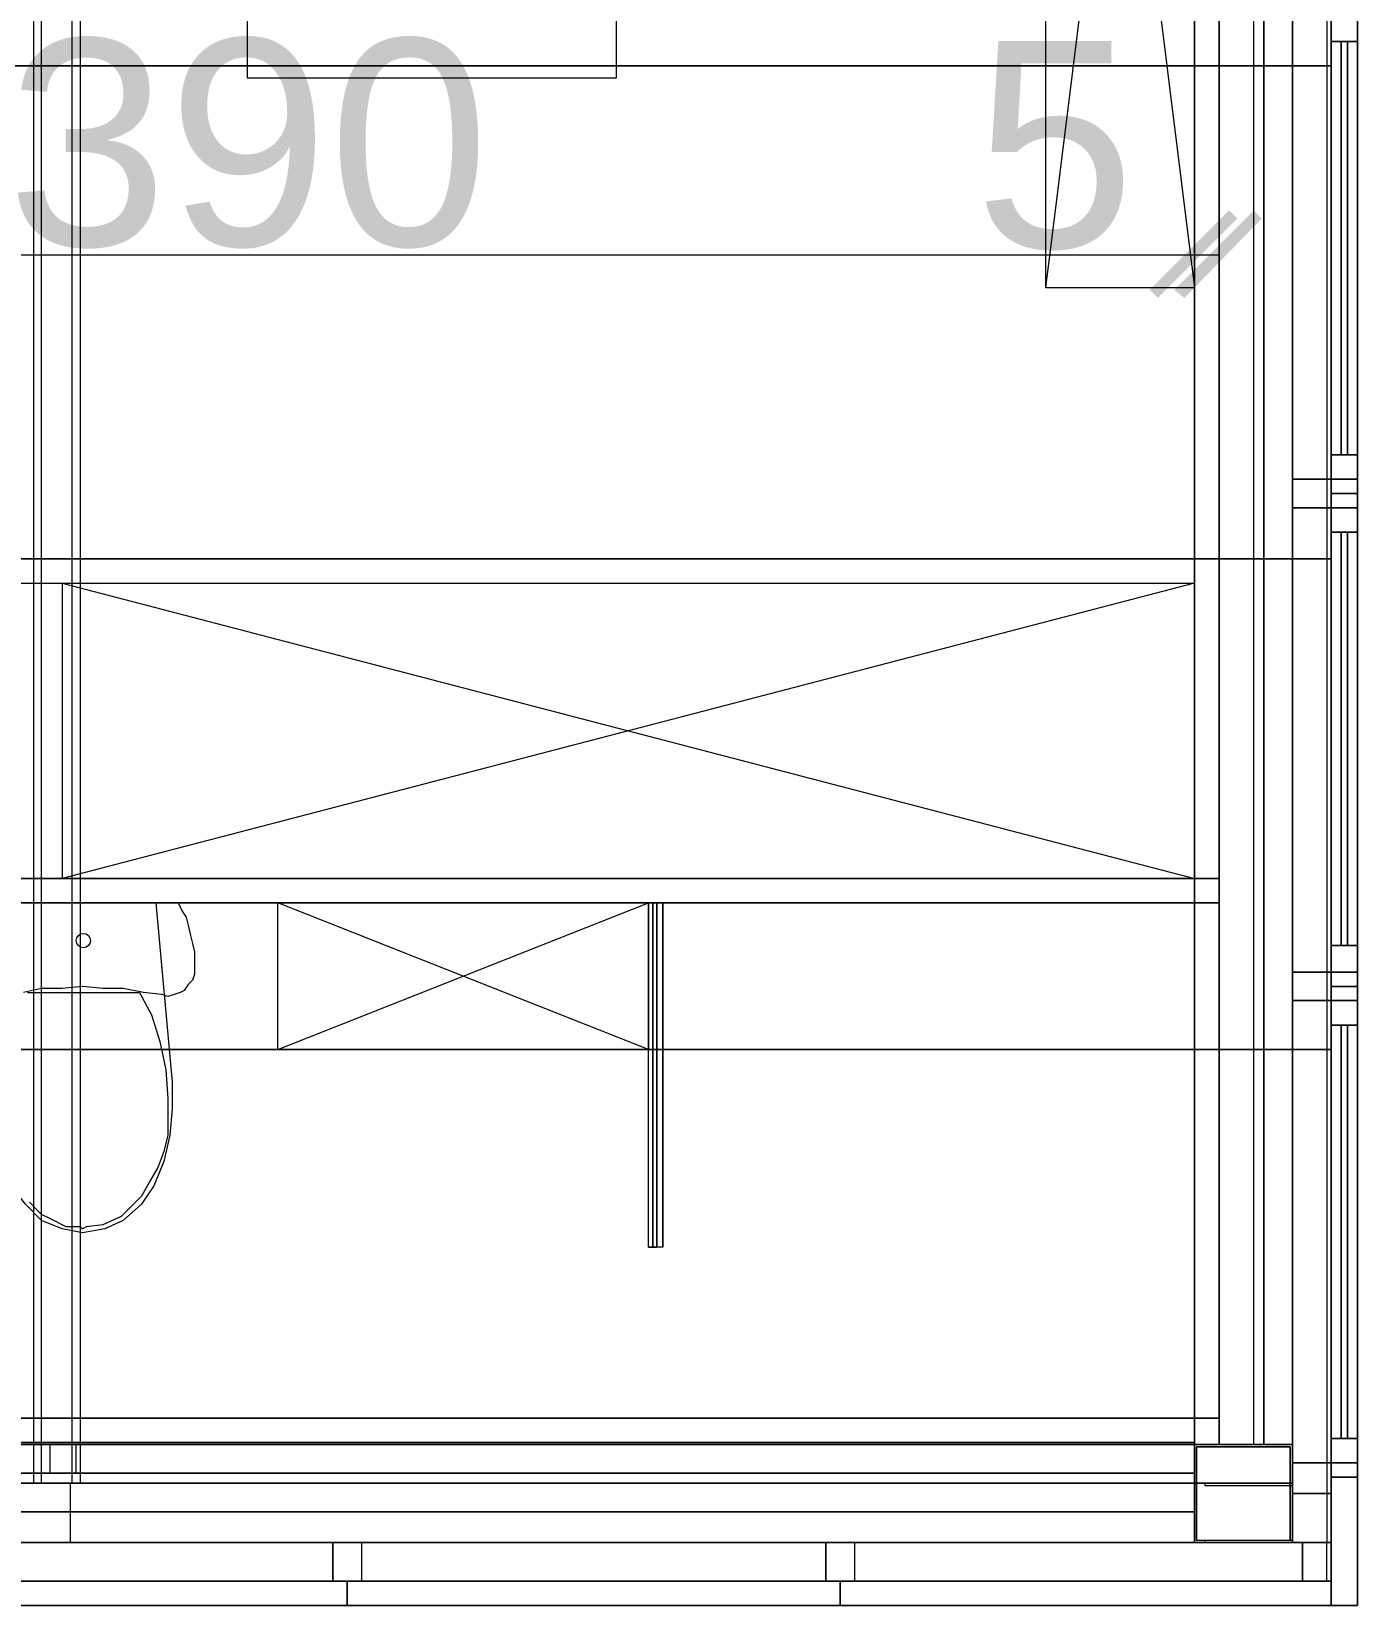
# Model space of a CAD drawing. Header units: centimetres. Extents: x 2816 to 28192, y 2553 to 18332.
# Drawn here: x 16130 to 16814, y 5326 to 6138 of the extents above; entities that cross this region are included whole.
import ezdxf

# ---------------------------------------------------------------- set-up
doc = ezdxf.new("R2010")
doc.units = ezdxf.units.CM
for name, color, linetype in [('PDF_0', 7, 'Continuous'), ('PDF_Dera 3D', 7, 'Continuous'), ('PDF_Dimenzionimi', 7, 'Continuous'), ('PDF_Dyert dhe Dritaret 2D', 7, 'Continuous'), ('PDF_Interior - Furniture _Pen_No__75', 6, 'Continuous'), ('PDF_Kaprijatat', 7, 'Continuous'), ('PDF_Kuotimi prerjeve', 7, 'Continuous'), ('PDF_Muri', 7, 'Continuous'), ('PDF_Paneli', 30, 'Continuous'), ('PDF_Paneli Banjos', 4, 'Continuous'), ('PDF_Shtyllat e Paneleve', 7, 'Continuous'), ('PDF_Themeli', 7, 'Continuous'), ('PDF_Trajet', 7, 'Continuous'), ('PDF_Tushi', 7, 'Continuous')]:
    doc.layers.add(name, color=color, linetype=linetype)
for name, color, linetype, true_color in [('PDF_Interior - Furniture _Pen_No__4', 7, 'Continuous', 0x029e21), ('PDF_Panel Kulmii', 7, 'Continuous', 0xfafafa), ('PDF_Shtyllat', 7, 'Continuous', 0xfafafa)]:
    doc.layers.add(name, color=color, linetype=linetype, true_color=true_color)
doc.styles.add('PDF Arial', font='arial.ttf')

msp = doc.modelspace()

# ---------------------------------------------------------------- linework, layer by layer
at = {"layer": 'PDF_0', "transparency": 33554559}
for points in [[(16748.25, 6045.86), (16711.46, 6000.66), (16707.25, 6004.87)], [(16707.25, 6004.87), (16711.46, 6000.66), (16748.25, 6045.86)], [(16752.45, 6041.66), (16748.25, 6045.86), (16711.46, 6000.66)], [(16711.46, 6000.66), (16748.25, 6045.86), (16752.45, 6041.66)], [(16719.87, 6004.87), (16725.12, 6000.66), (16760.86, 6045.86)], [(16725.12, 6000.66), (16760.86, 6045.86), (16765.06, 6041.66)]]:
    msp.add_solid(points, dxfattribs=at)
at = {"layer": 'PDF_Dera 3D', "lineweight": 0}
for points in [[(16800.8, 5907.12), (16800.8, 6145.71)], [(16814.46, 5907.12), (16814.46, 6145.71), (16800.8, 6145.71)], [(16814.46, 5907.12), (16800.8, 5907.12), (16800.8, 6145.71), (16814.46, 6145.71), (16814.46, 5907.12), (16800.8, 5907.12)], [(16800.8, 6133.1), (16814.46, 6133.1)], [(16800.8, 6133.1), (16814.46, 6133.1)], [(16800.8, 5919.73), (16800.8, 6133.1), (16800.8, 5919.73)], [(16800.8, 6133.1), (16800.8, 6133.1)], [(16800.8, 6133.1), (16800.8, 6133.1)], [(16806.05, 6133.1), (16806.05, 6133.1)], [(16806.05, 5919.73), (16806.05, 6133.1)], [(16809.21, 5919.73), (16809.21, 6133.1), (16806.05, 6133.1)], [(16809.21, 5919.73), (16806.05, 5919.73), (16806.05, 6133.1), (16809.21, 6133.1), (16809.21, 5919.73), (16806.05, 5919.73)], [(16806.05, 6133.1), (16806.05, 6133.1)], [(16809.21, 6133.1), (16809.21, 6133.1)], [(16809.21, 6133.1), (16809.21, 6133.1)], [(16814.46, 6133.1), (16814.46, 5919.73), (16814.46, 6133.1)], [(16814.46, 6133.1), (16814.46, 6133.1)], [(16814.46, 6133.1), (16814.46, 6133.1)], [(16800.8, 5919.73), (16814.46, 5919.73), (16800.8, 5919.73)], [(16800.8, 5919.73), (16800.8, 5919.73)], [(16800.8, 5919.73), (16800.8, 5919.73)], [(16806.05, 5919.73), (16806.05, 5919.73)], [(16806.05, 5919.73), (16806.05, 5919.73)], [(16806.05, 5919.73), (16806.05, 5919.73)], [(16809.21, 5919.73), (16809.21, 5919.73)], [(16809.21, 5919.73), (16809.21, 5919.73)], [(16814.46, 5919.73), (16814.46, 5919.73)], [(16814.46, 5919.73), (16814.46, 5919.73)], [(16800.8, 5907.12), (16800.8, 5907.12)], [(16800.8, 5907.12), (16800.8, 5907.12)], [(16800.8, 5907.12), (16800.8, 5907.12)], [(16814.46, 5907.12), (16814.46, 5907.12)], [(16814.46, 5907.12), (16814.46, 5907.12)], [(16800.8, 5892.41), (16800.8, 5892.41)], [(16800.8, 5652.76), (16800.8, 5892.41)], [(16814.46, 5652.76), (16814.46, 5892.41), (16800.8, 5892.41)], [(16814.46, 5652.76), (16800.8, 5652.76), (16800.8, 5892.41), (16814.46, 5892.41), (16814.46, 5652.76), (16800.8, 5652.76)], [(16800.8, 5892.41), (16800.8, 5892.41)], [(16814.46, 5892.41), (16814.46, 5892.41)], [(16814.46, 5892.41), (16814.46, 5892.41)], [(16800.8, 5879.79), (16814.46, 5879.79)], [(16800.8, 5879.79), (16814.46, 5879.79)], [(16800.8, 5666.43), (16800.8, 5879.79), (16800.8, 5666.43)], [(16800.8, 5879.79), (16800.8, 5879.79)], [(16800.8, 5879.79), (16800.8, 5879.79)], [(16806.05, 5879.79), (16806.05, 5879.79)], [(16806.05, 5666.43), (16806.05, 5879.79)], [(16809.21, 5666.43), (16809.21, 5879.79), (16806.05, 5879.79)], [(16809.21, 5666.43), (16806.05, 5666.43), (16806.05, 5879.79), (16809.21, 5879.79), (16809.21, 5666.43), (16806.05, 5666.43)], [(16806.05, 5879.79), (16806.05, 5879.79)], [(16809.21, 5879.79), (16809.21, 5879.79)], [(16809.21, 5879.79), (16809.21, 5879.79)], [(16814.46, 5879.79), (16814.46, 5666.43), (16814.46, 5879.79)], [(16814.46, 5879.79), (16814.46, 5879.79)], [(16814.46, 5879.79), (16814.46, 5879.79)], [(16800.8, 5666.43), (16814.46, 5666.43), (16800.8, 5666.43)], [(16800.8, 5666.43), (16800.8, 5666.43)], [(16800.8, 5666.43), (16800.8, 5666.43)], [(16806.05, 5666.43), (16806.05, 5666.43)], [(16806.05, 5666.43), (16806.05, 5666.43)], [(16806.05, 5666.43), (16806.05, 5666.43)], [(16809.21, 5666.43), (16809.21, 5666.43)], [(16809.21, 5666.43), (16809.21, 5666.43)], [(16814.46, 5666.43), (16814.46, 5666.43)], [(16814.46, 5666.43), (16814.46, 5666.43)], [(16800.8, 5652.76), (16800.8, 5652.76)], [(16800.8, 5652.76), (16800.8, 5652.76)], [(16800.8, 5652.76), (16800.8, 5652.76)], [(16814.46, 5652.76), (16814.46, 5652.76)], [(16814.46, 5652.76), (16814.46, 5652.76)], [(16800.8, 5638.05), (16800.8, 5638.05)], [(16800.8, 5399.46), (16800.8, 5638.05)], [(16814.46, 5399.46), (16814.46, 5638.05), (16800.8, 5638.05)], [(16814.46, 5399.46), (16800.8, 5399.46), (16800.8, 5638.05), (16814.46, 5638.05), (16814.46, 5399.46), (16800.8, 5399.46)], [(16800.8, 5638.05), (16800.8, 5638.05)], [(16814.46, 5638.05), (16814.46, 5638.05)], [(16814.46, 5638.05), (16814.46, 5638.05)], [(16800.8, 5625.43), (16814.46, 5625.43)], [(16800.8, 5625.43), (16814.46, 5625.43)], [(16800.8, 5412.07), (16800.8, 5625.43), (16800.8, 5412.07)], [(16800.8, 5625.43), (16800.8, 5625.43)], [(16800.8, 5625.43), (16800.8, 5625.43)], [(16806.05, 5625.43), (16806.05, 5625.43)], [(16806.05, 5412.07), (16806.05, 5625.43)], [(16809.21, 5412.07), (16809.21, 5625.43), (16806.05, 5625.43)], [(16809.21, 5412.07), (16806.05, 5412.07), (16806.05, 5625.43), (16809.21, 5625.43), (16809.21, 5412.07), (16806.05, 5412.07)], [(16806.05, 5625.43), (16806.05, 5625.43)], [(16809.21, 5625.43), (16809.21, 5625.43)], [(16809.21, 5625.43), (16809.21, 5625.43)], [(16814.46, 5625.43), (16814.46, 5412.07), (16814.46, 5625.43)], [(16814.46, 5625.43), (16814.46, 5625.43)], [(16814.46, 5625.43), (16814.46, 5625.43)], [(16800.8, 5412.07), (16814.46, 5412.07), (16800.8, 5412.07)], [(16800.8, 5412.07), (16800.8, 5412.07)], [(16800.8, 5412.07), (16800.8, 5412.07)], [(16806.05, 5412.07), (16806.05, 5412.07)], [(16806.05, 5412.07), (16806.05, 5412.07)], [(16806.05, 5412.07), (16806.05, 5412.07)], [(16809.21, 5412.07), (16809.21, 5412.07)], [(16809.21, 5412.07), (16809.21, 5412.07)], [(16814.46, 5412.07), (16814.46, 5412.07)], [(16814.46, 5412.07), (16814.46, 5412.07)], [(16800.8, 5399.46), (16800.8, 5399.46)], [(16800.8, 5399.46), (16800.8, 5399.46)], [(16800.8, 5399.46), (16800.8, 5399.46)], [(16814.46, 5399.46), (16814.46, 5399.46)], [(16814.46, 5399.46), (16814.46, 5399.46)]]:
    msp.add_lwpolyline(points, dxfattribs=at)
at = {"layer": 'PDF_Dimenzionimi', "lineweight": 0}
for points in [[(16730.38, 6047.96), (16730.38, 6047.96)], [(16730.38, 6047.96), (16730.38, 6047.96)], [(16742.99, 6047.96), (16742.99, 6047.96)], [(16730.38, 6022.74), (15739.22, 6022.74)], [(16742.99, 6022.74), (16730.38, 6022.74), (16613.71, 6022.74)]]:
    msp.add_lwpolyline(points, dxfattribs=at)
at = {"layer": 'PDF_Dyert dhe Dritaret 2D', "lineweight": 0}
for points in [[(16800.8, 6145.71), (16800.8, 5907.12)], [(16814.46, 5907.12), (16814.46, 6145.71)], [(16814.46, 6133.1), (16800.8, 6133.1)], [(16806.05, 6133.1), (16806.05, 5919.73)], [(16809.21, 5919.73), (16809.21, 6133.1)], [(16800.8, 5919.73), (16814.46, 5919.73)], [(16800.8, 5907.12), (16814.46, 5907.12)], [(16800.8, 5892.41), (16800.8, 5652.76)], [(16814.46, 5892.41), (16800.8, 5892.41)], [(16814.46, 5652.76), (16814.46, 5892.41)], [(16814.46, 5879.79), (16800.8, 5879.79)], [(16806.05, 5879.79), (16806.05, 5666.43)], [(16809.21, 5666.43), (16809.21, 5879.79)], [(16800.8, 5666.43), (16814.46, 5666.43)], [(16800.8, 5652.76), (16814.46, 5652.76)], [(16800.8, 5638.05), (16800.8, 5399.46)], [(16814.46, 5638.05), (16800.8, 5638.05)], [(16814.46, 5399.46), (16814.46, 5638.05)], [(16814.46, 5625.43), (16800.8, 5625.43)], [(16806.05, 5625.43), (16806.05, 5412.07)], [(16809.21, 5412.07), (16809.21, 5625.43)], [(16800.8, 5412.07), (16814.46, 5412.07)], [(16800.8, 5399.46), (16814.46, 5399.46)]]:
    msp.add_lwpolyline(points, dxfattribs=at)
at = {"layer": 'PDF_Interior - Furniture _Pen_No__4', "lineweight": 0}
for points in [[(16653.65, 6005.92), (16653.65, 6621.84)], [(16653.65, 6621.84), (16730.38, 6005.92)], [(16653.65, 6005.92), (16730.38, 6621.84)], [(16241.63, 6114.18), (16241.63, 6609.23), (16431.88, 6609.23), (16431.88, 6114.18), (16241.63, 6114.18)], [(16730.38, 6005.92), (16653.65, 6005.92)], [(16730.38, 5853.52), (16730.38, 6005.92)], [(16056.64, 5853.52), (16145.99, 5853.52)], [(16145.99, 5853.52), (16730.38, 5853.52)], [(16145.99, 5853.52), (16145.99, 5701.11)], [(16145.99, 5853.52), (16145.99, 5853.52)], [(16145.99, 5853.52), (16730.38, 5701.11)], [(16730.38, 5853.52), (16145.99, 5701.11)]]:
    msp.add_lwpolyline(points, dxfattribs=at)
at = {"layer": 'PDF_Interior - Furniture _Pen_No__75', "lineweight": 0}
for points in [[(16107.1, 5688.5), (16205.9, 5688.5), (16208, 5684.29)], [(16194.33, 5688.5), (16202.74, 5596), (16202.74, 5582.34), (16201.69, 5568.68), (16198.54, 5555.01), (16193.28, 5542.4), (16186.98, 5532.94), (16177.52, 5524.53), (16168.06, 5520.33), (16156.5, 5518.23), (16145.99, 5520.33), (16135.47, 5524.53), (16127.07, 5532.94), (16119.71, 5542.4), (16114.45, 5555.01), (16111.3, 5568.68), (16110.25, 5582.34), (16110.25, 5596), (16118.66, 5688.5)], [(16208, 5684.29), (16210.1, 5681.14), (16211.15, 5676.94), (16212.2, 5671.68), (16213.25, 5667.48), (16214.3, 5663.27), (16214.3, 5659.07), (16214.3, 5654.86), (16214.3, 5651.71), (16213.25, 5648.56), (16211.15, 5646.46), (16209.05, 5643.3), (16206.95, 5642.25), (16203.79, 5641.2), (16200.64, 5640.15), (16197.49, 5641.2), (16188.03, 5642.25), (16177.52, 5644.35), (16167.01, 5644.35), (16156.5, 5645.41), (16145.99, 5644.35), (16135.47, 5644.35), (16126.02, 5642.25)], [(16128.12, 5642.25), (16130.22, 5642.25), (16133.37, 5642.25), (16140.73, 5642.25), (16171.21, 5642.25), (16185.93, 5642.25), (16192.23, 5630.69), (16196.44, 5617.03), (16199.59, 5602.31), (16200.64, 5587.6), (16200.64, 5584.44), (16200.64, 5581.29), (16200.64, 5577.09), (16200.64, 5568.68), (16198.54, 5560.27), (16195.39, 5551.86), (16191.18, 5544.5), (16186.98, 5537.14), (16180.67, 5530.84), (16177.52, 5527.69), (16176.47, 5526.63), (16167.01, 5522.43), (16158.6, 5521.38), (16156.5, 5520.33), (16155.44, 5521.38), (16153.34, 5521.38), (16148.09, 5521.38), (16139.68, 5525.58), (16135.47, 5527.69), (16134.42, 5528.74), (16129.17, 5533.99)], [(16200.64, 5583.39), (16200.64, 5583.39)], [(16178.57, 5527.69), (16178.57, 5527.69)]]:
    msp.add_lwpolyline(points, dxfattribs=at)
msp.add_circle((16157.02, 5669.05), 3.68, dxfattribs=at)
at = {"layer": 'PDF_Kaprijatat', "lineweight": 0}
for points in [[(16760.86, 6652.32), (16760.86, 5408.92)], [(16780.83, 6652.32), (16760.86, 6652.32), (16760.86, 5408.92), (16780.83, 5408.92)], [(16780.83, 6652.32), (16780.83, 5408.92), (16780.83, 6652.32)], [(16131.27, 5388.95), (16135.47, 5388.95), (16135.47, 6632.35), (16131.27, 6632.35), (16131.27, 5388.95)], [(16135.47, 5388.95), (16155.44, 5388.95), (16155.44, 6632.35), (16135.47, 6632.35)], [(16155.44, 5388.95), (16151.24, 5388.95), (16151.24, 6632.35), (16155.44, 6632.35)], [(16760.86, 5408.92), (16780.83, 5408.92)], [(16760.86, 5408.92), (16760.86, 5408.92)], [(16760.86, 5408.92), (16760.86, 5408.92)], [(16780.83, 5408.92), (16780.83, 5408.92)], [(16780.83, 5408.92), (16780.83, 5408.92)], [(11802.99, 5388.95), (14291.91, 5388.95), (16780.83, 5388.95), (11802.99, 5388.95)], [(16151.24, 5388.95), (16131.27, 5388.95)], [(16131.27, 5388.95), (16131.27, 5388.95)], [(16135.47, 5388.95), (16135.47, 5388.95)], [(16150.19, 5388.95), (16150.19, 5358.46)], [(16150.19, 5388.95), (16150.19, 5358.46)], [(16150.19, 5388.95), (16735.63, 5388.95), (16150.19, 5388.95)], [(16150.19, 5388.95), (16150.19, 5388.95)], [(16150.19, 5388.95), (16150.19, 5388.95)], [(16151.24, 5388.95), (16151.24, 5388.95)], [(16155.44, 5388.95), (16155.44, 5388.95)], [(16735.63, 5388.95), (16735.63, 5387.89), (16780.83, 5387.89), (16780.83, 5359.52), (16735.63, 5359.52), (16735.63, 5358.46)], [(16735.63, 5388.95), (16735.63, 5387.89), (16780.83, 5387.89)], [(16735.63, 5388.95), (16735.63, 5388.95)], [(16735.63, 5388.95), (16735.63, 5388.95)], [(16735.63, 5387.89), (16735.63, 5387.89)], [(16735.63, 5387.89), (16735.63, 5387.89)], [(16780.83, 5358.46), (16780.83, 5388.95)], [(16780.83, 5388.95), (16780.83, 5358.46)], [(16780.83, 5388.95), (16780.83, 5388.95)], [(16780.83, 5388.95), (16780.83, 5388.95)], [(16780.83, 5387.89), (16780.83, 5387.89)], [(16780.83, 5358.46), (14291.91, 5358.46), (11802.99, 5358.46), (16780.83, 5358.46)], [(16735.63, 5358.46), (16150.19, 5358.46), (16735.63, 5358.46)], [(16150.19, 5358.46), (16150.19, 5358.46)], [(16735.63, 5359.52), (16735.63, 5358.46)], [(16780.83, 5359.52), (16735.63, 5359.52)], [(16735.63, 5359.52), (16735.63, 5359.52)], [(16735.63, 5359.52), (16735.63, 5359.52)], [(16735.63, 5358.46), (16735.63, 5358.46)], [(16735.63, 5358.46), (16735.63, 5358.46)], [(16780.83, 5359.52), (16780.83, 5359.52)], [(16780.83, 5358.46), (16780.83, 5358.46)], [(16780.83, 5358.46), (16780.83, 5358.46)]]:
    msp.add_lwpolyline(points, dxfattribs=at)
at = {"layer": 'PDF_Kuotimi prerjeve', "lineweight": 0}
msp.add_lwpolyline([(16814.46, 5375.28), (16814.46, 5373.18), (16814.46, 5370.03), (16814.46, 5366.87), (16814.46, 5364.77), (16814.46, 5366.87), (16814.46, 5370.03), (16814.46, 5373.18), (16814.46, 5375.28)], dxfattribs=at)
at = {"layer": 'PDF_Muri', "lineweight": 0}
for points in [[(16730.38, 6621.84), (16730.38, 5701.11)], [(16730.38, 6621.84), (16730.38, 5701.11), (16742.99, 5701.11), (16742.99, 6621.84), (16730.38, 6621.84)], [(16730.38, 6621.84), (16730.38, 5701.11)], [(16730.38, 6621.84), (16730.38, 5701.11), (16742.99, 5701.11), (16742.99, 6621.84), (16730.38, 6621.84)], [(16742.99, 5701.11), (16742.99, 6621.84)], [(16742.99, 5701.11), (16742.99, 6621.84)], [(15739.22, 5688.5), (15739.22, 5701.11), (16730.38, 5701.11)], [(15739.22, 5688.5), (15739.22, 5701.11), (16730.38, 5701.11)], [(16730.38, 5688.5), (15739.22, 5688.5), (16730.38, 5688.5), (16730.38, 5701.11), (16730.38, 5688.5)], [(15739.22, 5688.5), (15739.22, 5701.11), (16730.38, 5701.11)], [(15739.22, 5688.5), (15739.22, 5701.11), (16730.38, 5701.11)], [(16730.38, 5688.5), (15739.22, 5688.5), (16730.38, 5688.5), (16730.38, 5701.11), (16730.38, 5688.5)], [(16730.38, 5701.11), (16730.38, 5688.5), (16742.99, 5688.5)], [(16730.38, 5701.11), (16742.99, 5701.11), (16730.38, 5701.11)], [(16742.99, 5701.11), (16742.99, 5688.5), (16730.38, 5688.5), (16730.38, 5701.11)], [(16730.38, 5701.11), (16730.38, 5701.11)], [(16730.38, 5408.92), (16730.38, 5701.11)], [(16742.99, 5701.11), (16742.99, 5408.92), (16730.38, 5408.92), (16730.38, 5701.11), (16742.99, 5701.11)], [(16730.38, 5701.11), (16742.99, 5701.11)], [(16730.38, 5701.11), (16730.38, 5701.11)], [(16730.38, 5701.11), (16730.38, 5701.11)], [(16730.38, 5701.11), (16730.38, 5701.11)], [(16730.38, 5701.11), (16730.38, 5701.11)], [(16730.38, 5701.11), (16730.38, 5701.11)], [(16730.38, 5701.11), (16730.38, 5701.11)], [(16730.38, 5701.11), (16742.99, 5701.11)], [(16730.38, 5701.11), (16730.38, 5701.11)], [(16730.38, 5701.11), (16742.99, 5701.11)], [(16730.38, 5701.11), (16730.38, 5701.11)], [(16742.99, 5701.11), (16742.99, 5688.5)], [(16742.99, 5701.11), (16742.99, 5701.11)], [(16742.99, 5701.11), (16742.99, 5408.92)], [(16742.99, 5701.11), (16742.99, 5701.11)], [(16742.99, 5701.11), (16742.99, 5701.11)], [(16742.99, 5701.11), (16742.99, 5701.11)], [(16742.99, 5701.11), (16742.99, 5701.11)], [(16730.38, 5688.5), (16730.38, 5688.5)], [(16730.38, 5688.5), (16730.38, 5688.5)], [(16730.38, 5688.5), (16730.38, 5688.5)], [(16730.38, 5688.5), (16730.38, 5688.5)], [(16730.38, 5688.5), (16742.99, 5688.5)], [(16730.38, 5688.5), (16730.38, 5422.58), (16742.99, 5422.58)], [(16742.99, 5688.5), (16730.38, 5688.5), (16730.38, 5422.58)], [(16730.38, 5688.5), (16730.38, 5688.5)], [(16730.38, 5688.5), (16730.38, 5688.5)], [(16742.99, 5688.5), (16742.99, 5688.5)], [(16742.99, 5422.58), (16742.99, 5688.5), (16742.99, 5422.58)], [(16742.99, 5688.5), (16742.99, 5688.5)], [(16742.99, 5688.5), (16742.99, 5688.5)], [(15739.22, 5408.92), (15739.22, 5422.58), (16730.38, 5422.58)], [(15739.22, 5408.92), (15739.22, 5422.58), (16730.38, 5422.58)], [(16730.38, 5408.92), (15739.22, 5408.92), (16730.38, 5408.92), (16730.38, 5422.58), (16730.38, 5408.92)], [(15739.22, 5409.97), (15739.22, 5422.58), (16730.38, 5422.58)], [(15739.22, 5409.97), (15739.22, 5422.58), (16730.38, 5422.58)], [(16730.38, 5409.97), (15739.22, 5409.97), (16730.38, 5409.97), (16730.38, 5422.58), (16730.38, 5409.97)], [(16730.38, 5422.58), (16730.38, 5422.58)], [(16730.38, 5422.58), (16730.38, 5422.58)], [(16730.38, 5422.58), (16730.38, 5422.58)], [(16730.38, 5422.58), (16730.38, 5422.58)], [(16730.38, 5422.58), (16742.99, 5422.58)], [(16730.38, 5422.58), (16730.38, 5422.58)], [(16730.38, 5422.58), (16730.38, 5422.58)], [(16730.38, 5422.58), (16730.38, 5422.58)], [(16730.38, 5422.58), (16730.38, 5408.92), (16742.99, 5408.92)], [(16730.38, 5422.58), (16742.99, 5422.58), (16730.38, 5422.58)], [(16742.99, 5422.58), (16742.99, 5408.92), (16730.38, 5408.92), (16730.38, 5422.58)], [(16730.38, 5422.58), (16730.38, 5422.58)], [(16742.99, 5422.58), (16742.99, 5422.58)], [(16742.99, 5422.58), (16742.99, 5408.92)], [(16742.99, 5422.58), (16742.99, 5422.58)], [(16730.38, 5409.97), (16730.38, 5409.97)], [(16742.99, 5408.92), (16730.38, 5408.92)], [(16730.38, 5408.92), (16730.38, 5408.92)], [(16730.38, 5408.92), (16730.38, 5408.92)], [(16730.38, 5408.92), (16730.38, 5408.92)], [(16730.38, 5408.92), (16730.38, 5408.92)], [(16730.38, 5408.92), (16730.38, 5408.92)], [(16742.99, 5408.92), (16742.99, 5408.92)], [(16742.99, 5408.92), (16742.99, 5408.92)]]:
    msp.add_lwpolyline(points, dxfattribs=at)
at = {"layer": 'PDF_Panel Kulmii', "lineweight": 0}
for points in [[(16798.7, 6374.84), (16798.7, 6120.49)], [(16800.8, 6374.84), (16800.8, 6120.49)], [(14291.91, 6120.49), (16798.7, 6120.49), (16800.8, 6120.49), (14294.01, 6120.49), (14291.91, 6120.49)], [(14291.91, 6120.49), (16798.7, 6120.49)], [(14294.01, 6120.49), (16800.8, 6120.49), (16798.7, 6120.49)], [(16798.7, 6120.49), (16798.7, 6120.49)], [(16798.7, 6120.49), (16798.7, 5866.13)], [(16798.7, 6120.49), (16798.7, 6120.49)], [(16800.8, 6120.49), (16800.8, 6120.49)], [(16800.8, 6120.49), (16800.8, 5866.13)], [(16800.8, 6120.49), (16800.8, 6120.49)], [(14291.91, 5866.13), (16798.7, 5866.13), (16800.8, 5866.13), (14294.01, 5866.13), (14291.91, 5866.13)], [(14291.91, 5866.13), (16798.7, 5866.13)], [(14294.01, 5866.13), (16800.8, 5866.13), (16798.7, 5866.13)], [(16798.7, 5866.13), (16798.7, 5866.13)], [(16798.7, 5866.13), (16798.7, 5612.82)], [(16798.7, 5866.13), (16798.7, 5866.13)], [(16800.8, 5866.13), (16800.8, 5866.13)], [(16800.8, 5866.13), (16800.8, 5612.82)], [(16800.8, 5866.13), (16800.8, 5866.13)], [(14291.91, 5612.82), (16798.7, 5612.82), (16800.8, 5612.82), (14294.01, 5612.82), (14291.91, 5612.82)], [(14291.91, 5612.82), (16798.7, 5612.82)], [(14294.01, 5612.82), (16800.8, 5612.82), (16798.7, 5612.82)], [(16798.7, 5612.82), (16798.7, 5612.82)], [(16798.7, 5612.82), (16798.7, 5358.46)], [(16798.7, 5612.82), (16798.7, 5612.82)], [(16800.8, 5612.82), (16800.8, 5612.82)], [(16800.8, 5612.82), (16800.8, 5358.46)], [(16800.8, 5612.82), (16800.8, 5612.82)], [(14291.91, 5358.46), (16798.7, 5358.46), (16800.8, 5358.46), (14294.01, 5358.46), (14291.91, 5358.46)], [(16798.7, 5358.46), (14291.91, 5358.46), (14294.01, 5358.46), (16800.8, 5358.46), (16798.7, 5358.46)], [(16798.7, 5358.46), (16798.7, 5358.46)], [(16798.7, 5338.49), (16798.7, 5358.46)], [(16798.7, 5358.46), (16798.7, 5358.46)], [(16800.8, 5358.46), (16800.8, 5358.46)], [(16800.8, 5338.49), (16800.8, 5358.46)], [(16800.8, 5358.46), (16800.8, 5358.46)], [(14291.91, 5338.49), (16798.7, 5338.49), (16800.8, 5338.49), (14294.01, 5338.49)], [(16798.7, 5338.49), (16798.7, 5338.49)], [(16800.8, 5338.49), (16800.8, 5338.49)]]:
    msp.add_lwpolyline(points, dxfattribs=at)
at = {"layer": 'PDF_Paneli', "lineweight": 0}
for points in [[(16800.8, 5899.76), (16800.8, 6154.12)], [(16814.46, 5899.76), (16800.8, 5899.76), (16800.8, 6154.12), (16814.46, 6154.12)], [(16814.46, 6154.12), (16814.46, 5899.76), (16814.46, 6154.12)], [(16800.8, 6145.71), (16800.8, 5907.12), (16800.8, 6145.71)], [(16814.46, 6145.71), (16814.46, 5907.12), (16814.46, 6145.71)], [(16800.8, 5907.12), (16814.46, 5907.12)], [(16800.8, 5907.12), (16814.46, 5907.12)], [(16800.8, 5907.12), (16800.8, 5907.12)], [(16814.46, 5907.12), (16814.46, 5907.12)], [(16814.46, 5899.76), (16800.8, 5899.76)], [(16800.8, 5899.76), (16800.8, 5899.76)], [(16800.8, 5899.76), (16814.46, 5899.76)], [(16800.8, 5645.41), (16800.8, 5899.76)], [(16814.46, 5645.41), (16800.8, 5645.41), (16800.8, 5899.76), (16814.46, 5899.76)], [(16800.8, 5899.76), (16800.8, 5899.76)], [(16814.46, 5899.76), (16814.46, 5899.76)], [(16814.46, 5899.76), (16814.46, 5645.41), (16814.46, 5899.76)], [(16814.46, 5899.76), (16814.46, 5899.76)], [(16814.46, 5899.76), (16814.46, 5899.76)], [(16800.8, 5892.41), (16814.46, 5892.41)], [(16800.8, 5892.41), (16814.46, 5892.41)], [(16800.8, 5892.41), (16800.8, 5652.76), (16800.8, 5892.41)], [(16800.8, 5892.41), (16800.8, 5892.41)], [(16800.8, 5892.41), (16800.8, 5892.41)], [(16814.46, 5892.41), (16814.46, 5652.76), (16814.46, 5892.41)], [(16814.46, 5892.41), (16814.46, 5892.41)], [(16814.46, 5892.41), (16814.46, 5892.41)], [(16800.8, 5652.76), (16814.46, 5652.76)], [(16800.8, 5652.76), (16814.46, 5652.76)], [(16800.8, 5652.76), (16800.8, 5652.76)], [(16814.46, 5652.76), (16814.46, 5652.76)], [(16814.46, 5645.41), (16800.8, 5645.41)], [(16800.8, 5645.41), (16800.8, 5645.41)], [(16800.8, 5645.41), (16814.46, 5645.41)], [(16800.8, 5392.1), (16800.8, 5645.41)], [(16814.46, 5392.1), (16800.8, 5392.1), (16800.8, 5645.41), (16814.46, 5645.41)], [(16800.8, 5645.41), (16800.8, 5645.41)], [(16800.8, 5638.05), (16814.46, 5638.05)], [(16800.8, 5638.05), (16814.46, 5638.05)], [(16800.8, 5638.05), (16800.8, 5399.46), (16800.8, 5638.05)], [(16800.8, 5638.05), (16800.8, 5638.05)], [(16800.8, 5638.05), (16800.8, 5638.05)], [(16814.46, 5645.41), (16814.46, 5645.41)], [(16814.46, 5645.41), (16814.46, 5392.1), (16814.46, 5645.41)], [(16814.46, 5645.41), (16814.46, 5645.41)], [(16814.46, 5645.41), (16814.46, 5645.41)], [(16814.46, 5638.05), (16814.46, 5399.46), (16814.46, 5638.05)], [(16814.46, 5638.05), (16814.46, 5638.05)], [(16814.46, 5638.05), (16814.46, 5638.05)], [(16800.8, 5399.46), (16814.46, 5399.46)], [(16800.8, 5399.46), (16814.46, 5399.46)], [(16800.8, 5399.46), (16800.8, 5399.46)], [(16814.46, 5399.46), (16814.46, 5399.46)], [(16814.46, 5392.1), (16800.8, 5392.1)], [(16800.8, 5392.1), (16800.8, 5392.1)], [(16814.46, 5392.1), (16800.8, 5392.1), (16800.8, 5325.88)], [(16800.8, 5392.1), (16800.8, 5392.1)], [(16814.46, 5325.88), (16800.8, 5325.88), (16800.8, 5392.1), (16814.46, 5392.1)], [(16800.8, 5392.1), (16800.8, 5392.1)], [(16814.46, 5392.1), (16814.46, 5392.1)], [(16814.46, 5392.1), (16814.46, 5325.88), (16814.46, 5392.1)], [(16814.46, 5392.1), (16814.46, 5392.1)], [(16293.13, 5338.49), (16038.78, 5338.49), (16293.13, 5338.49), (16293.13, 5325.88)], [(16293.13, 5338.49), (16293.13, 5325.88), (16038.78, 5325.88)], [(16293.13, 5325.88), (16038.78, 5325.88), (16038.78, 5338.49)], [(16547.49, 5338.49), (16293.13, 5338.49), (16547.49, 5338.49), (16547.49, 5325.88)], [(16547.49, 5338.49), (16547.49, 5325.88), (16293.13, 5325.88)], [(16547.49, 5325.88), (16293.13, 5325.88), (16293.13, 5338.49)], [(16293.13, 5325.88), (16293.13, 5338.49)], [(16293.13, 5338.49), (16293.13, 5338.49)], [(16293.13, 5338.49), (16293.13, 5338.49)], [(16293.13, 5338.49), (16293.13, 5338.49)], [(16800.8, 5338.49), (16547.49, 5338.49), (16800.8, 5338.49), (16800.8, 5325.88)], [(16800.8, 5338.49), (16800.8, 5325.88), (16547.49, 5325.88)], [(16800.8, 5325.88), (16547.49, 5325.88), (16547.49, 5338.49)], [(16547.49, 5325.88), (16547.49, 5338.49)], [(16547.49, 5338.49), (16547.49, 5338.49)], [(16547.49, 5338.49), (16547.49, 5338.49)], [(16547.49, 5338.49), (16547.49, 5338.49)], [(16800.8, 5338.49), (16800.8, 5338.49)], [(16800.8, 5338.49), (16800.8, 5338.49)], [(16293.13, 5325.88), (16293.13, 5325.88)], [(16293.13, 5325.88), (16293.13, 5325.88)], [(16547.49, 5325.88), (16547.49, 5325.88)], [(16547.49, 5325.88), (16547.49, 5325.88)], [(16814.46, 5325.88), (16800.8, 5325.88)], [(16800.8, 5325.88), (16800.8, 5325.88)], [(16800.8, 5325.88), (16800.8, 5325.88)], [(16814.46, 5325.88), (16814.46, 5325.88)]]:
    msp.add_lwpolyline(points, dxfattribs=at)
at = {"layer": 'PDF_Paneli Banjos', "lineweight": 0}
for points in [[(16742.99, 6634.46), (16742.99, 5408.92), (15726.61, 5408.92)], [(16742.99, 6634.46), (15726.61, 6634.46), (15726.61, 5408.92), (16742.99, 5408.92), (16742.99, 6634.46), (15726.61, 6634.46)], [(15739.22, 5701.11), (15739.22, 5688.5), (16730.38, 5688.5)], [(15739.22, 5701.11), (16730.38, 5701.11), (15739.22, 5701.11)], [(16730.38, 5701.11), (16730.38, 5688.5), (15739.22, 5688.5), (15739.22, 5701.11)], [(16730.38, 5701.11), (16730.38, 5688.5)], [(16730.38, 5701.11), (16730.38, 5701.11)], [(16730.38, 5688.5), (16730.38, 5688.5)], [(16730.38, 5422.58), (16742.99, 5422.58), (16742.99, 5688.5)], [(16730.38, 5688.5), (16742.99, 5688.5)], [(16730.38, 5422.58), (16730.38, 5688.5), (16730.38, 5422.58)], [(16730.38, 5688.5), (16742.99, 5688.5), (16742.99, 5422.58), (16730.38, 5422.58)], [(16730.38, 5688.5), (16730.38, 5688.5)], [(16742.99, 5688.5), (16742.99, 5688.5)], [(15739.22, 5422.58), (15739.22, 5409.97), (16730.38, 5409.97)], [(15739.22, 5422.58), (16730.38, 5422.58), (15739.22, 5422.58)], [(16730.38, 5422.58), (16730.38, 5409.97), (15739.22, 5409.97), (15739.22, 5422.58)], [(16730.38, 5422.58), (16730.38, 5409.97)], [(16730.38, 5422.58), (16730.38, 5422.58)], [(16730.38, 5422.58), (16730.38, 5422.58)], [(16742.99, 5422.58), (16742.99, 5422.58)], [(16742.99, 5422.58), (16742.99, 5422.58)], [(16730.38, 5409.97), (16730.38, 5409.97)], [(16742.99, 5408.92), (16742.99, 5408.92)], [(16742.99, 5408.92), (16742.99, 5408.92)]]:
    msp.add_lwpolyline(points, dxfattribs=at)
at = {"layer": 'PDF_Shtyllat', "lineweight": 0}
for points in [[(16780.83, 5358.46), (16730.38, 5358.46), (16780.83, 5358.46), (16780.83, 5408.92), (16780.83, 5358.46)], [(16730.38, 5408.92), (16780.83, 5408.92), (16730.38, 5408.92)], [(16730.38, 5408.92), (16730.38, 5358.46), (16730.38, 5408.92)], [(16730.38, 5408.92), (16730.38, 5408.92)], [(16731.43, 5407.86), (16731.43, 5407.86)], [(16779.78, 5359.52), (16731.43, 5359.52), (16731.43, 5407.86), (16779.78, 5407.86), (16779.78, 5359.52), (16731.43, 5359.52)], [(16779.78, 5359.52), (16779.78, 5407.86), (16731.43, 5407.86), (16731.43, 5359.52)], [(16731.43, 5407.86), (16731.43, 5407.86)], [(16779.78, 5407.86), (16779.78, 5407.86)], [(16779.78, 5407.86), (16779.78, 5407.86)], [(16779.78, 5407.86), (16779.78, 5407.86)], [(16780.83, 5408.92), (16780.83, 5408.92)], [(16780.83, 5408.92), (16780.83, 5408.92)], [(16730.38, 5358.46), (16730.38, 5358.46)], [(16730.38, 5358.46), (16730.38, 5358.46)], [(16731.43, 5359.52), (16731.43, 5359.52)], [(16731.43, 5359.52), (16731.43, 5359.52)], [(16779.78, 5359.52), (16779.78, 5359.52)], [(16779.78, 5359.52), (16779.78, 5359.52)], [(16780.83, 5358.46), (16780.83, 5358.46)]]:
    msp.add_lwpolyline(points, dxfattribs=at)
at = {"layer": 'PDF_Shtyllat e Paneleve', "lineweight": 0}
for points in [[(16800.8, 5907.12), (16800.8, 5892.41), (16800.8, 5907.12), (16780.83, 5907.12), (16800.8, 5907.12)], [(16780.83, 5892.41), (16780.83, 5907.12), (16780.83, 5892.41)], [(16780.83, 5907.12), (16780.83, 5907.12)], [(16780.83, 5907.12), (16780.83, 5907.12)], [(16800.8, 5907.12), (16800.8, 5907.12)], [(16780.83, 5892.41), (16800.8, 5892.41), (16780.83, 5892.41)], [(16780.83, 5892.41), (16780.83, 5892.41)], [(16800.8, 5892.41), (16800.8, 5892.41)], [(16800.8, 5892.41), (16800.8, 5892.41)], [(16800.8, 5652.76), (16800.8, 5638.05), (16800.8, 5652.76), (16780.83, 5652.76), (16800.8, 5652.76)], [(16780.83, 5638.05), (16780.83, 5652.76), (16780.83, 5638.05)], [(16780.83, 5652.76), (16780.83, 5652.76)], [(16780.83, 5652.76), (16780.83, 5652.76)], [(16800.8, 5652.76), (16800.8, 5652.76)], [(16780.83, 5638.05), (16800.8, 5638.05), (16780.83, 5638.05)], [(16780.83, 5638.05), (16780.83, 5638.05)], [(16800.8, 5638.05), (16800.8, 5638.05)], [(16800.8, 5638.05), (16800.8, 5638.05)], [(16800.8, 5399.46), (16800.8, 5383.69), (16800.8, 5399.46), (16780.83, 5399.46), (16800.8, 5399.46)], [(16780.83, 5383.69), (16780.83, 5399.46), (16780.83, 5383.69)], [(16780.83, 5399.46), (16780.83, 5399.46)], [(16780.83, 5399.46), (16780.83, 5399.46)], [(16800.8, 5399.46), (16800.8, 5399.46)], [(16780.83, 5383.69), (16800.8, 5383.69), (16780.83, 5383.69)], [(16780.83, 5383.69), (16780.83, 5383.69)], [(16800.8, 5383.69), (16800.8, 5383.69)], [(16800.8, 5383.69), (16800.8, 5383.69)], [(16285.78, 5358.46), (16300.49, 5358.46), (16300.49, 5338.49), (16285.78, 5338.49), (16285.78, 5358.46), (16285.78, 5338.49)], [(16285.78, 5358.46), (16300.49, 5358.46), (16300.49, 5338.49), (16285.78, 5338.49)], [(16285.78, 5358.46), (16285.78, 5358.46)], [(16300.49, 5358.46), (16300.49, 5358.46)], [(16300.49, 5358.46), (16300.49, 5358.46)], [(16540.13, 5358.46), (16554.85, 5358.46), (16554.85, 5338.49), (16540.13, 5338.49), (16540.13, 5358.46), (16540.13, 5338.49)], [(16540.13, 5358.46), (16554.85, 5358.46), (16554.85, 5338.49), (16540.13, 5338.49)], [(16540.13, 5358.46), (16540.13, 5358.46)], [(16554.85, 5358.46), (16554.85, 5358.46)], [(16554.85, 5358.46), (16554.85, 5358.46)], [(16786.08, 5358.46), (16800.8, 5358.46), (16800.8, 5338.49), (16786.08, 5338.49), (16786.08, 5358.46), (16786.08, 5338.49)], [(16786.08, 5358.46), (16800.8, 5358.46), (16800.8, 5338.49), (16786.08, 5338.49)], [(16786.08, 5358.46), (16786.08, 5358.46)], [(16800.8, 5358.46), (16800.8, 5358.46)], [(16800.8, 5358.46), (16800.8, 5358.46)], [(16285.78, 5338.49), (16285.78, 5338.49)], [(16300.49, 5338.49), (16300.49, 5338.49)], [(16540.13, 5338.49), (16540.13, 5338.49)], [(16554.85, 5338.49), (16554.85, 5338.49)], [(16786.08, 5338.49), (16786.08, 5338.49)], [(16800.8, 5338.49), (16800.8, 5338.49)]]:
    msp.add_lwpolyline(points, dxfattribs=at)
at = {"layer": 'PDF_Themeli', "lineweight": 0}
for points in [[(11769.35, 15551.69), (16814.46, 15551.69), (16814.46, 5325.88), (16814.46, 15551.69)], [(16814.46, 5325.88), (11769.35, 5325.88), (16814.46, 5325.88)], [(16814.46, 5325.88), (16814.46, 5325.88)], [(16814.46, 5325.88), (16814.46, 5325.88)]]:
    msp.add_lwpolyline(points, dxfattribs=at)
at = {"layer": 'PDF_Trajet', "lineweight": 0}
for points in [[(16730.38, 6621.84), (16780.83, 6621.84), (16780.83, 5408.92)], [(16730.38, 6621.84), (16730.38, 5408.92), (16730.38, 6621.84)], [(16730.38, 5408.92), (16780.83, 5408.92), (16780.83, 6621.84), (16730.38, 6621.84)], [(16780.83, 6621.84), (16766.11, 6621.84), (16766.11, 5408.92)], [(16780.83, 5408.92), (16766.11, 5408.92), (16766.11, 6621.84), (16780.83, 6621.84)], [(16780.83, 6621.84), (16780.83, 5408.92), (16780.83, 6621.84)], [(15548.98, 5408.92), (16139.68, 5408.92), (16730.38, 5408.92), (16153.34, 5408.92), (16730.38, 5408.92), (16139.68, 5408.92), (15548.98, 5408.92), (16126.02, 5408.92), (15548.98, 5408.92), (15548.98, 5394.2), (15548.98, 5408.92)], [(16139.68, 5408.92), (16139.68, 5394.2)], [(16139.68, 5408.92), (16139.68, 5394.2)], [(16139.68, 5408.92), (16139.68, 5408.92)], [(16139.68, 5408.92), (16139.68, 5408.92)], [(16153.34, 5394.2), (16153.34, 5408.92)], [(16153.34, 5408.92), (16153.34, 5408.92)], [(16730.38, 5408.92), (16780.83, 5408.92)], [(16730.38, 5408.92), (16730.38, 5408.92)], [(16730.38, 5408.92), (16730.38, 5394.2), (16730.38, 5408.92)], [(16730.38, 5408.92), (16730.38, 5394.2), (16730.38, 5408.92)], [(16730.38, 5408.92), (16730.38, 5408.92)], [(16730.38, 5408.92), (16730.38, 5408.92)], [(16730.38, 5408.92), (16730.38, 5408.92)], [(16730.38, 5408.92), (16730.38, 5408.92)], [(16780.83, 5408.92), (16766.11, 5408.92)], [(16766.11, 5408.92), (16766.11, 5408.92)], [(16780.83, 5408.92), (16780.83, 5408.92)], [(16780.83, 5408.92), (16780.83, 5408.92)], [(16730.38, 5394.2), (16139.68, 5394.2), (15548.98, 5394.2), (16126.02, 5394.2), (15548.98, 5394.2), (16139.68, 5394.2), (16730.38, 5394.2)], [(16139.68, 5394.2), (16139.68, 5394.2)], [(16139.68, 5394.2), (16139.68, 5394.2)], [(16153.34, 5394.2), (16730.38, 5394.2), (16153.34, 5394.2)], [(16153.34, 5394.2), (16153.34, 5394.2)], [(16730.38, 5394.2), (16730.38, 5394.2)], [(16730.38, 5394.2), (16730.38, 5394.2)], [(16730.38, 5394.2), (16730.38, 5394.2)], [(16730.38, 5394.2), (16730.38, 5394.2)], [(16730.38, 5374.23), (16730.38, 5358.46), (15548.98, 5358.46), (15548.98, 5374.23), (16730.38, 5374.23), (15548.98, 5374.23)], [(16730.38, 5374.23), (16730.38, 5358.46), (15548.98, 5358.46), (15548.98, 5374.23)], [(16730.38, 5374.23), (16730.38, 5374.23)], [(16730.38, 5358.46), (16730.38, 5358.46)], [(16730.38, 5358.46), (16730.38, 5358.46)]]:
    msp.add_lwpolyline(points, dxfattribs=at)
at = {"layer": 'PDF_Tushi', "lineweight": 0}
for points in [[(16448.69, 5688.5), (16448.69, 5612.82), (16257.4, 5612.82), (16257.4, 5688.5), (16448.69, 5688.5)], [(16448.69, 5612.82), (16257.4, 5688.5)], [(16257.4, 5612.82), (16448.69, 5688.5)], [(16448.69, 5510.87), (16450.79, 5510.87), (16450.79, 5688.5)], [(16448.69, 5510.87), (16448.69, 5688.5)], [(16456.05, 5510.87), (16448.69, 5510.87), (16448.69, 5688.5)], [(16456.05, 5688.5), (16456.05, 5510.87), (16456.05, 5688.5), (16448.69, 5688.5), (16450.79, 5688.5), (16452.9, 5688.5), (16456.05, 5688.5)], [(16448.69, 5688.5), (16448.69, 5688.5)], [(16448.69, 5688.5), (16448.69, 5688.5)], [(16450.79, 5510.87), (16452.9, 5510.87), (16452.9, 5688.5)], [(16450.79, 5510.87), (16450.79, 5688.5)], [(16450.79, 5688.5), (16450.79, 5688.5)], [(16450.79, 5688.5), (16450.79, 5688.5)], [(16450.79, 5510.87), (16452.9, 5510.87), (16452.9, 5688.5)], [(16450.79, 5688.5), (16452.9, 5688.5)], [(16450.79, 5510.87), (16450.79, 5688.5), (16450.79, 5510.87)], [(16450.79, 5688.5), (16452.9, 5688.5), (16452.9, 5510.87), (16450.79, 5510.87)], [(16450.79, 5688.5), (16450.79, 5688.5)], [(16456.05, 5510.87), (16452.9, 5510.87), (16452.9, 5688.5)], [(16452.9, 5688.5), (16452.9, 5688.5)], [(16452.9, 5688.5), (16452.9, 5688.5)], [(16452.9, 5688.5), (16452.9, 5688.5)], [(16456.05, 5688.5), (16456.05, 5688.5)], [(16448.69, 5510.87), (16448.69, 5510.87)], [(16448.69, 5510.87), (16448.69, 5510.87)], [(16450.79, 5510.87), (16450.79, 5510.87)], [(16450.79, 5510.87), (16450.79, 5510.87)], [(16450.79, 5510.87), (16450.79, 5510.87)], [(16452.9, 5510.87), (16452.9, 5510.87)], [(16452.9, 5510.87), (16452.9, 5510.87)], [(16452.9, 5510.87), (16452.9, 5510.87)], [(16452.9, 5510.87), (16452.9, 5510.87)], [(16456.05, 5510.87), (16456.05, 5510.87)], [(16456.05, 5510.87), (16456.05, 5510.87)]]:
    msp.add_lwpolyline(points, dxfattribs=at)

# ---------------------------------------------------------------- texts
at = {"layer": 'PDF_Dimenzionimi', "char_height": 106.6813, "attachment_point": 7, "style": 'PDF Arial'}
for s, insert in [('\\W1.001315;390', (16117.56, 6026.1)), ('\\W1.001554;5', (16616.74, 6025.12))]:
    msp.add_mtext(s, dxfattribs=dict(at, insert=insert))

doc.saveas('drawing.dxf')
